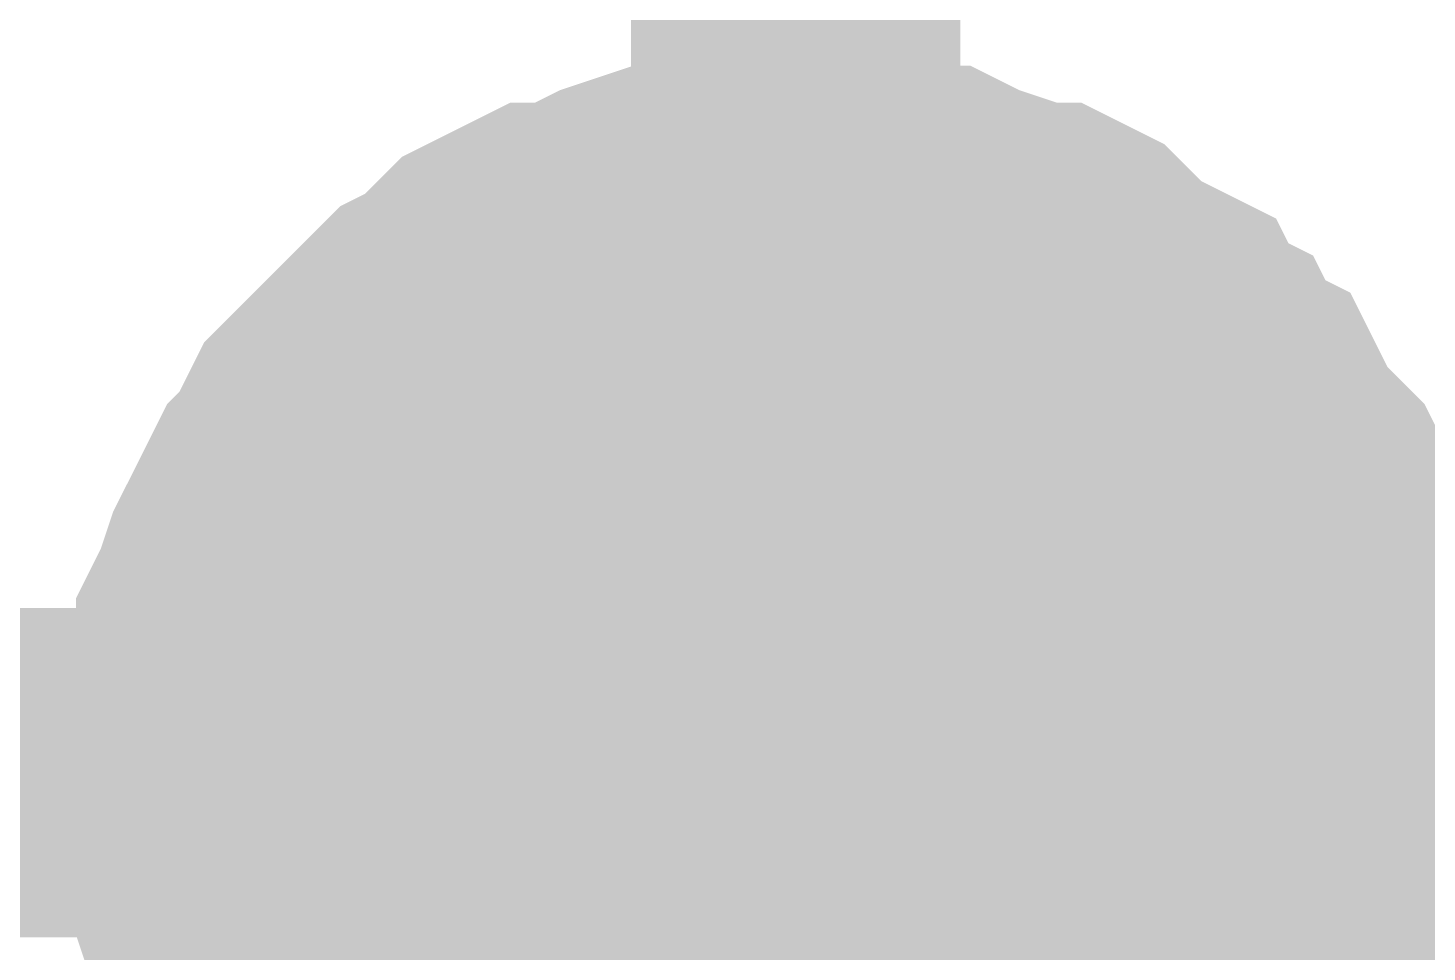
# Model space of a CAD drawing. Header units: inches. Extents: x 0 to 22.3, y 0 to 15.7.
# Drawn here: x 4.9728 to 5.023, y 10.9933 to 11.0264 of the extents above; entities that cross this region are included whole.
import ezdxf

# ---------------------------------------------------------------- set-up
doc = ezdxf.new("R2010")
doc.units = ezdxf.units.IN
doc.header["$MEASUREMENT"] = 0
doc.layers.add('Sheet', color=255, linetype='Continuous')

msp = doc.modelspace()

# ---------------------------------------------------------------- linework, layer by layer
at = {"layer": 'Sheet'}
for points in [[(4.230316, 10.999724, 0.0118, 0.0118, 0), (5.000349, 10.999724, 0.0118, 0.0118, 0), (5.000349, 11.099617, 0.0118, 0.0118, 0)], [(4.980015, 10.999724, 0.0118, 0.0118, 0), (4.980015, 11.000608, 0.0118, 0.0118, 0), (4.980015, 11.001934, 0.0118, 0.0118, 0), (4.980457, 11.002818, 0.0118, 0.0118, 0), (4.980457, 11.003702, 0.0118, 0.0118, 0), (4.980457, 11.004586, 0.0118, 0.0118, 0), (4.980899, 11.00547, 0.0118, 0.0118, 0), (4.981341, 11.006796, 0.0118, 0.0118, 0), (4.981783, 11.00768, 0.0118, 0.0118, 0), (4.982225, 11.008564, 0.0118, 0.0118, 0), (4.982667, 11.009448, 0.0118, 0.0118, 0), (4.983109, 11.00989, 0.0118, 0.0118, 0), (4.983551, 11.010774, 0.0118, 0.0118, 0), (4.983993, 11.011658, 0.0118, 0.0118, 0), (4.984877, 11.012542, 0.0118, 0.0118, 0), (4.98532, 11.012984, 0.0118, 0.0118, 0), (4.986204, 11.013868, 0.0118, 0.0118, 0), (4.986646, 11.01431, 0.0118, 0.0118, 0), (4.98753, 11.015194, 0.0118, 0.0118, 0), (4.988414, 11.015636, 0.0118, 0.0118, 0), (4.988856, 11.016078, 0.0118, 0.0118, 0), (4.98974, 11.016962, 0.0118, 0.0118, 0), (4.990624, 11.017404, 0.0118, 0.0118, 0), (4.991508, 11.017846, 0.0118, 0.0118, 0), (4.992392, 11.017846, 0.0118, 0.0118, 0), (4.993276, 11.018288, 0.0118, 0.0118, 0), (4.99416, 11.01873, 0.0118, 0.0118, 0), (4.995486, 11.019172, 0.0118, 0.0118, 0), (4.996371, 11.019172, 0.0118, 0.0118, 0), (4.997255, 11.019172, 0.0118, 0.0118, 0), (4.998139, 11.019614, 0.0118, 0.0118, 0), (4.999465, 11.019614, 0.0118, 0.0118, 0), (5.000349, 11.019614, 0.0118, 0.0118, 0)], [(4.980015, 10.999724, 0.0118, 0.0118, 0), (4.980015, 11.000608, 0.0118, 0.0118, 0), (4.980015, 11.001934, 0.0118, 0.0118, 0), (4.980457, 11.002818, 0.0118, 0.0118, 0), (4.980457, 11.003702, 0.0118, 0.0118, 0), (4.980457, 11.004586, 0.0118, 0.0118, 0), (4.980899, 11.00547, 0.0118, 0.0118, 0), (4.981341, 11.006796, 0.0118, 0.0118, 0), (4.981783, 11.00768, 0.0118, 0.0118, 0), (4.982225, 11.008564, 0.0118, 0.0118, 0), (4.982667, 11.009448, 0.0118, 0.0118, 0), (4.983109, 11.00989, 0.0118, 0.0118, 0), (4.983551, 11.010774, 0.0118, 0.0118, 0), (4.983993, 11.011658, 0.0118, 0.0118, 0), (4.984877, 11.012542, 0.0118, 0.0118, 0), (4.98532, 11.012984, 0.0118, 0.0118, 0), (4.986204, 11.013868, 0.0118, 0.0118, 0), (4.986646, 11.01431, 0.0118, 0.0118, 0), (4.98753, 11.015194, 0.0118, 0.0118, 0), (4.988414, 11.015636, 0.0118, 0.0118, 0), (4.988856, 11.016078, 0.0118, 0.0118, 0), (4.98974, 11.016962, 0.0118, 0.0118, 0), (4.990624, 11.017404, 0.0118, 0.0118, 0), (4.991508, 11.017846, 0.0118, 0.0118, 0), (4.992392, 11.017846, 0.0118, 0.0118, 0), (4.993276, 11.018288, 0.0118, 0.0118, 0), (4.99416, 11.01873, 0.0118, 0.0118, 0), (4.995486, 11.019172, 0.0118, 0.0118, 0), (4.996371, 11.019172, 0.0118, 0.0118, 0), (4.997255, 11.019172, 0.0118, 0.0118, 0), (4.998139, 11.019614, 0.0118, 0.0118, 0), (4.999465, 11.019614, 0.0118, 0.0118, 0), (5.000349, 11.019614, 0.0118, 0.0118, 0)], [(4.980015, 10.999724, 0.0118, 0.0118, 0), (4.980015, 11.000608, 0.0118, 0.0118, 0), (4.980015, 11.001934, 0.0118, 0.0118, 0), (4.980457, 11.002818, 0.0118, 0.0118, 0), (4.980457, 11.003702, 0.0118, 0.0118, 0), (4.980457, 11.004586, 0.0118, 0.0118, 0), (4.980899, 11.00547, 0.0118, 0.0118, 0), (4.981341, 11.006796, 0.0118, 0.0118, 0), (4.981783, 11.00768, 0.0118, 0.0118, 0), (4.982225, 11.008564, 0.0118, 0.0118, 0), (4.982667, 11.009448, 0.0118, 0.0118, 0), (4.983109, 11.00989, 0.0118, 0.0118, 0), (4.983551, 11.010774, 0.0118, 0.0118, 0), (4.983993, 11.011658, 0.0118, 0.0118, 0), (4.984877, 11.012542, 0.0118, 0.0118, 0), (4.98532, 11.012984, 0.0118, 0.0118, 0), (4.986204, 11.013868, 0.0118, 0.0118, 0), (4.986646, 11.01431, 0.0118, 0.0118, 0), (4.98753, 11.015194, 0.0118, 0.0118, 0), (4.988414, 11.015636, 0.0118, 0.0118, 0), (4.988856, 11.016078, 0.0118, 0.0118, 0), (4.98974, 11.016962, 0.0118, 0.0118, 0), (4.990624, 11.017404, 0.0118, 0.0118, 0), (4.991508, 11.017846, 0.0118, 0.0118, 0), (4.992392, 11.017846, 0.0118, 0.0118, 0), (4.993276, 11.018288, 0.0118, 0.0118, 0), (4.99416, 11.01873, 0.0118, 0.0118, 0), (4.995486, 11.019172, 0.0118, 0.0118, 0), (4.996371, 11.019172, 0.0118, 0.0118, 0), (4.997255, 11.019172, 0.0118, 0.0118, 0), (4.998139, 11.019614, 0.0118, 0.0118, 0), (4.999465, 11.019614, 0.0118, 0.0118, 0), (5.000349, 11.019614, 0.0118, 0.0118, 0)], [(4.980015, 10.999724, 0.0118, 0.0118, 0), (4.980015, 11.000608, 0.0118, 0.0118, 0), (4.980015, 11.001934, 0.0118, 0.0118, 0), (4.980457, 11.002818, 0.0118, 0.0118, 0), (4.980457, 11.003702, 0.0118, 0.0118, 0), (4.980457, 11.004586, 0.0118, 0.0118, 0), (4.980899, 11.00547, 0.0118, 0.0118, 0), (4.981341, 11.006796, 0.0118, 0.0118, 0), (4.981783, 11.00768, 0.0118, 0.0118, 0), (4.982225, 11.008564, 0.0118, 0.0118, 0), (4.982667, 11.009448, 0.0118, 0.0118, 0), (4.983109, 11.00989, 0.0118, 0.0118, 0), (4.983551, 11.010774, 0.0118, 0.0118, 0), (4.983993, 11.011658, 0.0118, 0.0118, 0), (4.984877, 11.012542, 0.0118, 0.0118, 0), (4.98532, 11.012984, 0.0118, 0.0118, 0), (4.986204, 11.013868, 0.0118, 0.0118, 0), (4.986646, 11.01431, 0.0118, 0.0118, 0), (4.98753, 11.015194, 0.0118, 0.0118, 0), (4.988414, 11.015636, 0.0118, 0.0118, 0), (4.988856, 11.016078, 0.0118, 0.0118, 0), (4.98974, 11.016962, 0.0118, 0.0118, 0), (4.990624, 11.017404, 0.0118, 0.0118, 0), (4.991508, 11.017846, 0.0118, 0.0118, 0), (4.992392, 11.017846, 0.0118, 0.0118, 0), (4.993276, 11.018288, 0.0118, 0.0118, 0), (4.99416, 11.01873, 0.0118, 0.0118, 0), (4.995486, 11.019172, 0.0118, 0.0118, 0), (4.996371, 11.019172, 0.0118, 0.0118, 0), (4.997255, 11.019172, 0.0118, 0.0118, 0), (4.998139, 11.019614, 0.0118, 0.0118, 0), (4.999465, 11.019614, 0.0118, 0.0118, 0), (5.000349, 11.019614, 0.0118, 0.0118, 0)], [(5.000349, 11.019614, 0.0118, 0.0118, 0), (5.000349, 11.019614, 0.0118, 0.0118, 0)], [(5.000349, 11.019614, 0.0118, 0.0118, 0), (5.001233, 11.019614, 0.0118, 0.0118, 0), (5.002559, 11.019614, 0.0118, 0.0118, 0), (5.003443, 11.019172, 0.0118, 0.0118, 0), (5.004327, 11.019172, 0.0118, 0.0118, 0), (5.005211, 11.019172, 0.0118, 0.0118, 0), (5.006095, 11.01873, 0.0118, 0.0118, 0), (5.007422, 11.018288, 0.0118, 0.0118, 0), (5.008306, 11.017846, 0.0118, 0.0118, 0), (5.00919, 11.017846, 0.0118, 0.0118, 0), (5.010074, 11.017404, 0.0118, 0.0118, 0), (5.010516, 11.016962, 0.0118, 0.0118, 0), (5.0114, 11.016078, 0.0118, 0.0118, 0), (5.012284, 11.015636, 0.0118, 0.0118, 0), (5.013168, 11.015194, 0.0118, 0.0118, 0), (5.01361, 11.01431, 0.0118, 0.0118, 0), (5.014494, 11.013868, 0.0118, 0.0118, 0), (5.014936, 11.012984, 0.0118, 0.0118, 0), (5.01582, 11.012542, 0.0118, 0.0118, 0), (5.016262, 11.011658, 0.0118, 0.0118, 0), (5.016704, 11.010774, 0.0118, 0.0118, 0), (5.017588, 11.00989, 0.0118, 0.0118, 0), (5.01803, 11.009448, 0.0118, 0.0118, 0), (5.018472, 11.008564, 0.0118, 0.0118, 0), (5.018472, 11.00768, 0.0118, 0.0118, 0), (5.018915, 11.006796, 0.0118, 0.0118, 0), (5.019357, 11.00547, 0.0118, 0.0118, 0), (5.019799, 11.004586, 0.0118, 0.0118, 0), (5.019799, 11.003702, 0.0118, 0.0118, 0), (5.019799, 11.002818, 0.0118, 0.0118, 0), (5.020241, 11.001934, 0.0118, 0.0118, 0), (5.020241, 11.000608, 0.0118, 0.0118, 0), (5.020241, 10.999724, 0.0118, 0.0118, 0)], [(5.000349, 11.019614, 0.0118, 0.0118, 0), (5.000349, 11.019614, 0.0118, 0.0118, 0)], [(5.000349, 11.019614, 0.0118, 0.0118, 0), (5.001233, 11.019614, 0.0118, 0.0118, 0), (5.002559, 11.019614, 0.0118, 0.0118, 0), (5.003443, 11.019172, 0.0118, 0.0118, 0), (5.004327, 11.019172, 0.0118, 0.0118, 0), (5.005211, 11.019172, 0.0118, 0.0118, 0), (5.006095, 11.01873, 0.0118, 0.0118, 0), (5.007422, 11.018288, 0.0118, 0.0118, 0), (5.008306, 11.017846, 0.0118, 0.0118, 0), (5.00919, 11.017846, 0.0118, 0.0118, 0), (5.010074, 11.017404, 0.0118, 0.0118, 0), (5.010516, 11.016962, 0.0118, 0.0118, 0), (5.0114, 11.016078, 0.0118, 0.0118, 0), (5.012284, 11.015636, 0.0118, 0.0118, 0), (5.013168, 11.015194, 0.0118, 0.0118, 0), (5.01361, 11.01431, 0.0118, 0.0118, 0), (5.014494, 11.013868, 0.0118, 0.0118, 0), (5.014936, 11.012984, 0.0118, 0.0118, 0), (5.01582, 11.012542, 0.0118, 0.0118, 0), (5.016262, 11.011658, 0.0118, 0.0118, 0), (5.016704, 11.010774, 0.0118, 0.0118, 0), (5.017588, 11.00989, 0.0118, 0.0118, 0), (5.01803, 11.009448, 0.0118, 0.0118, 0), (5.018472, 11.008564, 0.0118, 0.0118, 0), (5.018472, 11.00768, 0.0118, 0.0118, 0), (5.018915, 11.006796, 0.0118, 0.0118, 0), (5.019357, 11.00547, 0.0118, 0.0118, 0), (5.019799, 11.004586, 0.0118, 0.0118, 0), (5.019799, 11.003702, 0.0118, 0.0118, 0), (5.019799, 11.002818, 0.0118, 0.0118, 0), (5.020241, 11.001934, 0.0118, 0.0118, 0), (5.020241, 11.000608, 0.0118, 0.0118, 0), (5.020241, 10.999724, 0.0118, 0.0118, 0)], [(5.000349, 11.019614, 0.0118, 0.0118, 0), (5.000349, 11.019614, 0.0118, 0.0118, 0)], [(5.000349, 11.019614, 0.0118, 0.0118, 0), (5.001233, 11.019614, 0.0118, 0.0118, 0), (5.002559, 11.019614, 0.0118, 0.0118, 0), (5.003443, 11.019172, 0.0118, 0.0118, 0), (5.004327, 11.019172, 0.0118, 0.0118, 0), (5.005211, 11.019172, 0.0118, 0.0118, 0), (5.006095, 11.01873, 0.0118, 0.0118, 0), (5.007422, 11.018288, 0.0118, 0.0118, 0), (5.008306, 11.017846, 0.0118, 0.0118, 0), (5.00919, 11.017846, 0.0118, 0.0118, 0), (5.010074, 11.017404, 0.0118, 0.0118, 0), (5.010516, 11.016962, 0.0118, 0.0118, 0), (5.0114, 11.016078, 0.0118, 0.0118, 0), (5.012284, 11.015636, 0.0118, 0.0118, 0), (5.013168, 11.015194, 0.0118, 0.0118, 0), (5.01361, 11.01431, 0.0118, 0.0118, 0), (5.014494, 11.013868, 0.0118, 0.0118, 0), (5.014936, 11.012984, 0.0118, 0.0118, 0), (5.01582, 11.012542, 0.0118, 0.0118, 0), (5.016262, 11.011658, 0.0118, 0.0118, 0), (5.016704, 11.010774, 0.0118, 0.0118, 0), (5.017588, 11.00989, 0.0118, 0.0118, 0), (5.01803, 11.009448, 0.0118, 0.0118, 0), (5.018472, 11.008564, 0.0118, 0.0118, 0), (5.018472, 11.00768, 0.0118, 0.0118, 0), (5.018915, 11.006796, 0.0118, 0.0118, 0), (5.019357, 11.00547, 0.0118, 0.0118, 0), (5.019799, 11.004586, 0.0118, 0.0118, 0), (5.019799, 11.003702, 0.0118, 0.0118, 0), (5.019799, 11.002818, 0.0118, 0.0118, 0), (5.020241, 11.001934, 0.0118, 0.0118, 0), (5.020241, 11.000608, 0.0118, 0.0118, 0), (5.020241, 10.999724, 0.0118, 0.0118, 0)], [(5.000349, 11.019614, 0.0118, 0.0118, 0), (5.000349, 11.019614, 0.0118, 0.0118, 0)], [(5.000349, 11.019614, 0.0118, 0.0118, 0), (5.001233, 11.019614, 0.0118, 0.0118, 0), (5.002559, 11.019614, 0.0118, 0.0118, 0), (5.003443, 11.019172, 0.0118, 0.0118, 0), (5.004327, 11.019172, 0.0118, 0.0118, 0), (5.005211, 11.019172, 0.0118, 0.0118, 0), (5.006095, 11.01873, 0.0118, 0.0118, 0), (5.007422, 11.018288, 0.0118, 0.0118, 0), (5.008306, 11.017846, 0.0118, 0.0118, 0), (5.00919, 11.017846, 0.0118, 0.0118, 0), (5.010074, 11.017404, 0.0118, 0.0118, 0), (5.010516, 11.016962, 0.0118, 0.0118, 0), (5.0114, 11.016078, 0.0118, 0.0118, 0), (5.012284, 11.015636, 0.0118, 0.0118, 0), (5.013168, 11.015194, 0.0118, 0.0118, 0), (5.01361, 11.01431, 0.0118, 0.0118, 0), (5.014494, 11.013868, 0.0118, 0.0118, 0), (5.014936, 11.012984, 0.0118, 0.0118, 0), (5.01582, 11.012542, 0.0118, 0.0118, 0), (5.016262, 11.011658, 0.0118, 0.0118, 0), (5.016704, 11.010774, 0.0118, 0.0118, 0), (5.017588, 11.00989, 0.0118, 0.0118, 0), (5.01803, 11.009448, 0.0118, 0.0118, 0), (5.018472, 11.008564, 0.0118, 0.0118, 0), (5.018472, 11.00768, 0.0118, 0.0118, 0), (5.018915, 11.006796, 0.0118, 0.0118, 0), (5.019357, 11.00547, 0.0118, 0.0118, 0), (5.019799, 11.004586, 0.0118, 0.0118, 0), (5.019799, 11.003702, 0.0118, 0.0118, 0), (5.019799, 11.002818, 0.0118, 0.0118, 0), (5.020241, 11.001934, 0.0118, 0.0118, 0), (5.020241, 11.000608, 0.0118, 0.0118, 0), (5.020241, 10.999724, 0.0118, 0.0118, 0)], [(4.980015, 10.999724, 0.0039, 0.0039, 0), (4.980015, 11.000608, 0.0039, 0.0039, 0), (4.980015, 11.001934, 0.0039, 0.0039, 0), (4.980457, 11.002818, 0.0039, 0.0039, 0), (4.980457, 11.003702, 0.0039, 0.0039, 0), (4.980457, 11.004586, 0.0039, 0.0039, 0), (4.980899, 11.00547, 0.0039, 0.0039, 0), (4.981341, 11.006796, 0.0039, 0.0039, 0), (4.981783, 11.00768, 0.0039, 0.0039, 0), (4.982225, 11.008564, 0.0039, 0.0039, 0), (4.982667, 11.009448, 0.0039, 0.0039, 0), (4.983109, 11.00989, 0.0039, 0.0039, 0), (4.983551, 11.010774, 0.0039, 0.0039, 0), (4.983993, 11.011658, 0.0039, 0.0039, 0), (4.984877, 11.012542, 0.0039, 0.0039, 0), (4.98532, 11.012984, 0.0039, 0.0039, 0), (4.986204, 11.013868, 0.0039, 0.0039, 0), (4.986646, 11.01431, 0.0039, 0.0039, 0), (4.98753, 11.015194, 0.0039, 0.0039, 0), (4.988414, 11.015636, 0.0039, 0.0039, 0), (4.988856, 11.016078, 0.0039, 0.0039, 0), (4.98974, 11.016962, 0.0039, 0.0039, 0), (4.990624, 11.017404, 0.0039, 0.0039, 0), (4.991508, 11.017846, 0.0039, 0.0039, 0), (4.992392, 11.017846, 0.0039, 0.0039, 0), (4.993276, 11.018288, 0.0039, 0.0039, 0), (4.99416, 11.01873, 0.0039, 0.0039, 0), (4.995486, 11.019172, 0.0039, 0.0039, 0), (4.996371, 11.019172, 0.0039, 0.0039, 0), (4.997255, 11.019172, 0.0039, 0.0039, 0), (4.998139, 11.019614, 0.0039, 0.0039, 0), (4.999465, 11.019614, 0.0039, 0.0039, 0), (5.000349, 11.019614, 0.0039, 0.0039, 0)], [(4.980015, 10.999724, 0.0039, 0.0039, 0), (4.980015, 11.000608, 0.0039, 0.0039, 0), (4.980015, 11.001934, 0.0039, 0.0039, 0), (4.980457, 11.002818, 0.0039, 0.0039, 0), (4.980457, 11.003702, 0.0039, 0.0039, 0), (4.980457, 11.004586, 0.0039, 0.0039, 0), (4.980899, 11.00547, 0.0039, 0.0039, 0), (4.981341, 11.006796, 0.0039, 0.0039, 0), (4.981783, 11.00768, 0.0039, 0.0039, 0), (4.982225, 11.008564, 0.0039, 0.0039, 0), (4.982667, 11.009448, 0.0039, 0.0039, 0), (4.983109, 11.00989, 0.0039, 0.0039, 0), (4.983551, 11.010774, 0.0039, 0.0039, 0), (4.983993, 11.011658, 0.0039, 0.0039, 0), (4.984877, 11.012542, 0.0039, 0.0039, 0), (4.98532, 11.012984, 0.0039, 0.0039, 0), (4.986204, 11.013868, 0.0039, 0.0039, 0), (4.986646, 11.01431, 0.0039, 0.0039, 0), (4.98753, 11.015194, 0.0039, 0.0039, 0), (4.988414, 11.015636, 0.0039, 0.0039, 0), (4.988856, 11.016078, 0.0039, 0.0039, 0), (4.98974, 11.016962, 0.0039, 0.0039, 0), (4.990624, 11.017404, 0.0039, 0.0039, 0), (4.991508, 11.017846, 0.0039, 0.0039, 0), (4.992392, 11.017846, 0.0039, 0.0039, 0), (4.993276, 11.018288, 0.0039, 0.0039, 0), (4.99416, 11.01873, 0.0039, 0.0039, 0), (4.995486, 11.019172, 0.0039, 0.0039, 0), (4.996371, 11.019172, 0.0039, 0.0039, 0), (4.997255, 11.019172, 0.0039, 0.0039, 0), (4.998139, 11.019614, 0.0039, 0.0039, 0), (4.999465, 11.019614, 0.0039, 0.0039, 0), (5.000349, 11.019614, 0.0039, 0.0039, 0)], [(4.980015, 10.999724, 0.0039, 0.0039, 0), (4.980015, 11.000608, 0.0039, 0.0039, 0), (4.980015, 11.001934, 0.0039, 0.0039, 0), (4.980457, 11.002818, 0.0039, 0.0039, 0), (4.980457, 11.003702, 0.0039, 0.0039, 0), (4.980457, 11.004586, 0.0039, 0.0039, 0), (4.980899, 11.00547, 0.0039, 0.0039, 0), (4.981341, 11.006796, 0.0039, 0.0039, 0), (4.981783, 11.00768, 0.0039, 0.0039, 0), (4.982225, 11.008564, 0.0039, 0.0039, 0), (4.982667, 11.009448, 0.0039, 0.0039, 0), (4.983109, 11.00989, 0.0039, 0.0039, 0), (4.983551, 11.010774, 0.0039, 0.0039, 0), (4.983993, 11.011658, 0.0039, 0.0039, 0), (4.984877, 11.012542, 0.0039, 0.0039, 0), (4.98532, 11.012984, 0.0039, 0.0039, 0), (4.986204, 11.013868, 0.0039, 0.0039, 0), (4.986646, 11.01431, 0.0039, 0.0039, 0), (4.98753, 11.015194, 0.0039, 0.0039, 0), (4.988414, 11.015636, 0.0039, 0.0039, 0), (4.988856, 11.016078, 0.0039, 0.0039, 0), (4.98974, 11.016962, 0.0039, 0.0039, 0), (4.990624, 11.017404, 0.0039, 0.0039, 0), (4.991508, 11.017846, 0.0039, 0.0039, 0), (4.992392, 11.017846, 0.0039, 0.0039, 0), (4.993276, 11.018288, 0.0039, 0.0039, 0), (4.99416, 11.01873, 0.0039, 0.0039, 0), (4.995486, 11.019172, 0.0039, 0.0039, 0), (4.996371, 11.019172, 0.0039, 0.0039, 0), (4.997255, 11.019172, 0.0039, 0.0039, 0), (4.998139, 11.019614, 0.0039, 0.0039, 0), (4.999465, 11.019614, 0.0039, 0.0039, 0), (5.000349, 11.019614, 0.0039, 0.0039, 0)], [(4.980015, 10.999724, 0.0039, 0.0039, 0), (4.980015, 11.000608, 0.0039, 0.0039, 0), (4.980015, 11.001934, 0.0039, 0.0039, 0), (4.980457, 11.002818, 0.0039, 0.0039, 0), (4.980457, 11.003702, 0.0039, 0.0039, 0), (4.980457, 11.004586, 0.0039, 0.0039, 0), (4.980899, 11.00547, 0.0039, 0.0039, 0), (4.981341, 11.006796, 0.0039, 0.0039, 0), (4.981783, 11.00768, 0.0039, 0.0039, 0), (4.982225, 11.008564, 0.0039, 0.0039, 0), (4.982667, 11.009448, 0.0039, 0.0039, 0), (4.983109, 11.00989, 0.0039, 0.0039, 0), (4.983551, 11.010774, 0.0039, 0.0039, 0), (4.983993, 11.011658, 0.0039, 0.0039, 0), (4.984877, 11.012542, 0.0039, 0.0039, 0), (4.98532, 11.012984, 0.0039, 0.0039, 0), (4.986204, 11.013868, 0.0039, 0.0039, 0), (4.986646, 11.01431, 0.0039, 0.0039, 0), (4.98753, 11.015194, 0.0039, 0.0039, 0), (4.988414, 11.015636, 0.0039, 0.0039, 0), (4.988856, 11.016078, 0.0039, 0.0039, 0), (4.98974, 11.016962, 0.0039, 0.0039, 0), (4.990624, 11.017404, 0.0039, 0.0039, 0), (4.991508, 11.017846, 0.0039, 0.0039, 0), (4.992392, 11.017846, 0.0039, 0.0039, 0), (4.993276, 11.018288, 0.0039, 0.0039, 0), (4.99416, 11.01873, 0.0039, 0.0039, 0), (4.995486, 11.019172, 0.0039, 0.0039, 0), (4.996371, 11.019172, 0.0039, 0.0039, 0), (4.997255, 11.019172, 0.0039, 0.0039, 0), (4.998139, 11.019614, 0.0039, 0.0039, 0), (4.999465, 11.019614, 0.0039, 0.0039, 0), (5.000349, 11.019614, 0.0039, 0.0039, 0)], [(5.000349, 11.019614, 0.0039, 0.0039, 0), (5.000349, 11.019614, 0.0039, 0.0039, 0)], [(5.000349, 11.019614, 0.0039, 0.0039, 0), (5.001233, 11.019614, 0.0039, 0.0039, 0), (5.002559, 11.019614, 0.0039, 0.0039, 0), (5.003443, 11.019172, 0.0039, 0.0039, 0), (5.004327, 11.019172, 0.0039, 0.0039, 0), (5.005211, 11.019172, 0.0039, 0.0039, 0), (5.006095, 11.01873, 0.0039, 0.0039, 0), (5.007422, 11.018288, 0.0039, 0.0039, 0), (5.008306, 11.017846, 0.0039, 0.0039, 0), (5.00919, 11.017846, 0.0039, 0.0039, 0), (5.010074, 11.017404, 0.0039, 0.0039, 0), (5.010516, 11.016962, 0.0039, 0.0039, 0), (5.0114, 11.016078, 0.0039, 0.0039, 0), (5.012284, 11.015636, 0.0039, 0.0039, 0), (5.013168, 11.015194, 0.0039, 0.0039, 0), (5.01361, 11.01431, 0.0039, 0.0039, 0), (5.014494, 11.013868, 0.0039, 0.0039, 0), (5.014936, 11.012984, 0.0039, 0.0039, 0), (5.01582, 11.012542, 0.0039, 0.0039, 0), (5.016262, 11.011658, 0.0039, 0.0039, 0), (5.016704, 11.010774, 0.0039, 0.0039, 0), (5.017588, 11.00989, 0.0039, 0.0039, 0), (5.01803, 11.009448, 0.0039, 0.0039, 0), (5.018472, 11.008564, 0.0039, 0.0039, 0), (5.018472, 11.00768, 0.0039, 0.0039, 0), (5.018915, 11.006796, 0.0039, 0.0039, 0), (5.019357, 11.00547, 0.0039, 0.0039, 0), (5.019799, 11.004586, 0.0039, 0.0039, 0), (5.019799, 11.003702, 0.0039, 0.0039, 0), (5.019799, 11.002818, 0.0039, 0.0039, 0), (5.020241, 11.001934, 0.0039, 0.0039, 0), (5.020241, 11.000608, 0.0039, 0.0039, 0), (5.020241, 10.999724, 0.0039, 0.0039, 0)], [(5.000349, 11.019614, 0.0039, 0.0039, 0), (5.000349, 11.019614, 0.0039, 0.0039, 0)], [(5.000349, 11.019614, 0.0039, 0.0039, 0), (5.001233, 11.019614, 0.0039, 0.0039, 0), (5.002559, 11.019614, 0.0039, 0.0039, 0), (5.003443, 11.019172, 0.0039, 0.0039, 0), (5.004327, 11.019172, 0.0039, 0.0039, 0), (5.005211, 11.019172, 0.0039, 0.0039, 0), (5.006095, 11.01873, 0.0039, 0.0039, 0), (5.007422, 11.018288, 0.0039, 0.0039, 0), (5.008306, 11.017846, 0.0039, 0.0039, 0), (5.00919, 11.017846, 0.0039, 0.0039, 0), (5.010074, 11.017404, 0.0039, 0.0039, 0), (5.010516, 11.016962, 0.0039, 0.0039, 0), (5.0114, 11.016078, 0.0039, 0.0039, 0), (5.012284, 11.015636, 0.0039, 0.0039, 0), (5.013168, 11.015194, 0.0039, 0.0039, 0), (5.01361, 11.01431, 0.0039, 0.0039, 0), (5.014494, 11.013868, 0.0039, 0.0039, 0), (5.014936, 11.012984, 0.0039, 0.0039, 0), (5.01582, 11.012542, 0.0039, 0.0039, 0), (5.016262, 11.011658, 0.0039, 0.0039, 0), (5.016704, 11.010774, 0.0039, 0.0039, 0), (5.017588, 11.00989, 0.0039, 0.0039, 0), (5.01803, 11.009448, 0.0039, 0.0039, 0), (5.018472, 11.008564, 0.0039, 0.0039, 0), (5.018472, 11.00768, 0.0039, 0.0039, 0), (5.018915, 11.006796, 0.0039, 0.0039, 0), (5.019357, 11.00547, 0.0039, 0.0039, 0), (5.019799, 11.004586, 0.0039, 0.0039, 0), (5.019799, 11.003702, 0.0039, 0.0039, 0), (5.019799, 11.002818, 0.0039, 0.0039, 0), (5.020241, 11.001934, 0.0039, 0.0039, 0), (5.020241, 11.000608, 0.0039, 0.0039, 0), (5.020241, 10.999724, 0.0039, 0.0039, 0)], [(5.000349, 11.019614, 0.0039, 0.0039, 0), (5.000349, 11.019614, 0.0039, 0.0039, 0)], [(5.000349, 11.019614, 0.0039, 0.0039, 0), (5.001233, 11.019614, 0.0039, 0.0039, 0), (5.002559, 11.019614, 0.0039, 0.0039, 0), (5.003443, 11.019172, 0.0039, 0.0039, 0), (5.004327, 11.019172, 0.0039, 0.0039, 0), (5.005211, 11.019172, 0.0039, 0.0039, 0), (5.006095, 11.01873, 0.0039, 0.0039, 0), (5.007422, 11.018288, 0.0039, 0.0039, 0), (5.008306, 11.017846, 0.0039, 0.0039, 0), (5.00919, 11.017846, 0.0039, 0.0039, 0), (5.010074, 11.017404, 0.0039, 0.0039, 0), (5.010516, 11.016962, 0.0039, 0.0039, 0), (5.0114, 11.016078, 0.0039, 0.0039, 0), (5.012284, 11.015636, 0.0039, 0.0039, 0), (5.013168, 11.015194, 0.0039, 0.0039, 0), (5.01361, 11.01431, 0.0039, 0.0039, 0), (5.014494, 11.013868, 0.0039, 0.0039, 0), (5.014936, 11.012984, 0.0039, 0.0039, 0), (5.01582, 11.012542, 0.0039, 0.0039, 0), (5.016262, 11.011658, 0.0039, 0.0039, 0), (5.016704, 11.010774, 0.0039, 0.0039, 0), (5.017588, 11.00989, 0.0039, 0.0039, 0), (5.01803, 11.009448, 0.0039, 0.0039, 0), (5.018472, 11.008564, 0.0039, 0.0039, 0), (5.018472, 11.00768, 0.0039, 0.0039, 0), (5.018915, 11.006796, 0.0039, 0.0039, 0), (5.019357, 11.00547, 0.0039, 0.0039, 0), (5.019799, 11.004586, 0.0039, 0.0039, 0), (5.019799, 11.003702, 0.0039, 0.0039, 0), (5.019799, 11.002818, 0.0039, 0.0039, 0), (5.020241, 11.001934, 0.0039, 0.0039, 0), (5.020241, 11.000608, 0.0039, 0.0039, 0), (5.020241, 10.999724, 0.0039, 0.0039, 0)], [(5.000349, 11.019614, 0.0039, 0.0039, 0), (5.000349, 11.019614, 0.0039, 0.0039, 0)], [(5.000349, 11.019614, 0.0039, 0.0039, 0), (5.001233, 11.019614, 0.0039, 0.0039, 0), (5.002559, 11.019614, 0.0039, 0.0039, 0), (5.003443, 11.019172, 0.0039, 0.0039, 0), (5.004327, 11.019172, 0.0039, 0.0039, 0), (5.005211, 11.019172, 0.0039, 0.0039, 0), (5.006095, 11.01873, 0.0039, 0.0039, 0), (5.007422, 11.018288, 0.0039, 0.0039, 0), (5.008306, 11.017846, 0.0039, 0.0039, 0), (5.00919, 11.017846, 0.0039, 0.0039, 0), (5.010074, 11.017404, 0.0039, 0.0039, 0), (5.010516, 11.016962, 0.0039, 0.0039, 0), (5.0114, 11.016078, 0.0039, 0.0039, 0), (5.012284, 11.015636, 0.0039, 0.0039, 0), (5.013168, 11.015194, 0.0039, 0.0039, 0), (5.01361, 11.01431, 0.0039, 0.0039, 0), (5.014494, 11.013868, 0.0039, 0.0039, 0), (5.014936, 11.012984, 0.0039, 0.0039, 0), (5.01582, 11.012542, 0.0039, 0.0039, 0), (5.016262, 11.011658, 0.0039, 0.0039, 0), (5.016704, 11.010774, 0.0039, 0.0039, 0), (5.017588, 11.00989, 0.0039, 0.0039, 0), (5.01803, 11.009448, 0.0039, 0.0039, 0), (5.018472, 11.008564, 0.0039, 0.0039, 0), (5.018472, 11.00768, 0.0039, 0.0039, 0), (5.018915, 11.006796, 0.0039, 0.0039, 0), (5.019357, 11.00547, 0.0039, 0.0039, 0), (5.019799, 11.004586, 0.0039, 0.0039, 0), (5.019799, 11.003702, 0.0039, 0.0039, 0), (5.019799, 11.002818, 0.0039, 0.0039, 0), (5.020241, 11.001934, 0.0039, 0.0039, 0), (5.020241, 11.000608, 0.0039, 0.0039, 0), (5.020241, 10.999724, 0.0039, 0.0039, 0)], [(4.984877, 10.986906, 0.0118, 0.0118, 0), (4.983993, 10.98779, 0.0118, 0.0118, 0), (4.983551, 10.988232, 0.0118, 0.0118, 0), (4.983109, 10.989116, 0.0118, 0.0118, 0), (4.982667, 10.99, 0.0118, 0.0118, 0), (4.982225, 10.990884, 0.0118, 0.0118, 0), (4.981783, 10.991768, 0.0118, 0.0118, 0), (4.981341, 10.992652, 0.0118, 0.0118, 0), (4.980899, 10.993536, 0.0118, 0.0118, 0), (4.980457, 10.994862, 0.0118, 0.0118, 0), (4.980457, 10.995746, 0.0118, 0.0118, 0), (4.980457, 10.99663, 0.0118, 0.0118, 0), (4.980015, 10.997514, 0.0118, 0.0118, 0), (4.980015, 10.99884, 0.0118, 0.0118, 0), (4.980015, 10.999724, 0.0118, 0.0118, 0)], [(4.980015, 10.999724, 0.0118, 0.0118, 0), (4.980015, 10.999724, 0.0118, 0.0118, 0)], [(4.984877, 10.986906, 0.0118, 0.0118, 0), (4.983993, 10.98779, 0.0118, 0.0118, 0), (4.983551, 10.988232, 0.0118, 0.0118, 0), (4.983109, 10.989116, 0.0118, 0.0118, 0), (4.982667, 10.99, 0.0118, 0.0118, 0), (4.982225, 10.990884, 0.0118, 0.0118, 0), (4.981783, 10.991768, 0.0118, 0.0118, 0), (4.981341, 10.992652, 0.0118, 0.0118, 0), (4.980899, 10.993536, 0.0118, 0.0118, 0), (4.980457, 10.994862, 0.0118, 0.0118, 0), (4.980457, 10.995746, 0.0118, 0.0118, 0), (4.980457, 10.99663, 0.0118, 0.0118, 0), (4.980015, 10.997514, 0.0118, 0.0118, 0), (4.980015, 10.99884, 0.0118, 0.0118, 0), (4.980015, 10.999724, 0.0118, 0.0118, 0)], [(4.980015, 10.999724, 0.0118, 0.0118, 0), (4.980015, 10.999724, 0.0118, 0.0118, 0)], [(4.984877, 10.986906, 0.0118, 0.0118, 0), (4.983993, 10.98779, 0.0118, 0.0118, 0), (4.983551, 10.988232, 0.0118, 0.0118, 0), (4.983109, 10.989116, 0.0118, 0.0118, 0), (4.982667, 10.99, 0.0118, 0.0118, 0), (4.982225, 10.990884, 0.0118, 0.0118, 0), (4.981783, 10.991768, 0.0118, 0.0118, 0), (4.981341, 10.992652, 0.0118, 0.0118, 0), (4.980899, 10.993536, 0.0118, 0.0118, 0), (4.980457, 10.994862, 0.0118, 0.0118, 0), (4.980457, 10.995746, 0.0118, 0.0118, 0), (4.980457, 10.99663, 0.0118, 0.0118, 0), (4.980015, 10.997514, 0.0118, 0.0118, 0), (4.980015, 10.99884, 0.0118, 0.0118, 0), (4.980015, 10.999724, 0.0118, 0.0118, 0)], [(4.980015, 10.999724, 0.0118, 0.0118, 0), (4.980015, 10.999724, 0.0118, 0.0118, 0)], [(4.984877, 10.986906, 0.0118, 0.0118, 0), (4.983993, 10.98779, 0.0118, 0.0118, 0), (4.983551, 10.988232, 0.0118, 0.0118, 0), (4.983109, 10.989116, 0.0118, 0.0118, 0), (4.982667, 10.99, 0.0118, 0.0118, 0), (4.982225, 10.990884, 0.0118, 0.0118, 0), (4.981783, 10.991768, 0.0118, 0.0118, 0), (4.981341, 10.992652, 0.0118, 0.0118, 0), (4.980899, 10.993536, 0.0118, 0.0118, 0), (4.980457, 10.994862, 0.0118, 0.0118, 0), (4.980457, 10.995746, 0.0118, 0.0118, 0), (4.980457, 10.99663, 0.0118, 0.0118, 0), (4.980015, 10.997514, 0.0118, 0.0118, 0), (4.980015, 10.99884, 0.0118, 0.0118, 0), (4.980015, 10.999724, 0.0118, 0.0118, 0)], [(4.980015, 10.999724, 0.0118, 0.0118, 0), (4.980015, 10.999724, 0.0118, 0.0118, 0)], [(5.000349, 10.999724, 0.0118, 0.0118, 0), (5.170092, 10.999724, 0.0118, 0.0118, 0)], [(5.020241, 10.999724, 0.0118, 0.0118, 0), (5.020241, 10.99884, 0.0118, 0.0118, 0), (5.020241, 10.997514, 0.0118, 0.0118, 0), (5.019799, 10.99663, 0.0118, 0.0118, 0), (5.019799, 10.995746, 0.0118, 0.0118, 0), (5.019799, 10.994862, 0.0118, 0.0118, 0), (5.019357, 10.993536, 0.0118, 0.0118, 0), (5.018915, 10.992652, 0.0118, 0.0118, 0), (5.018472, 10.991768, 0.0118, 0.0118, 0), (5.018472, 10.990884, 0.0118, 0.0118, 0), (5.01803, 10.99, 0.0118, 0.0118, 0), (5.017588, 10.989116, 0.0118, 0.0118, 0), (5.016704, 10.988232, 0.0118, 0.0118, 0), (5.016262, 10.98779, 0.0118, 0.0118, 0), (5.01582, 10.986906, 0.0118, 0.0118, 0)], [(5.020241, 10.999724, 0.0118, 0.0118, 0), (5.020241, 10.99884, 0.0118, 0.0118, 0), (5.020241, 10.997514, 0.0118, 0.0118, 0), (5.019799, 10.99663, 0.0118, 0.0118, 0), (5.019799, 10.995746, 0.0118, 0.0118, 0), (5.019799, 10.994862, 0.0118, 0.0118, 0), (5.019357, 10.993536, 0.0118, 0.0118, 0), (5.018915, 10.992652, 0.0118, 0.0118, 0), (5.018472, 10.991768, 0.0118, 0.0118, 0), (5.018472, 10.990884, 0.0118, 0.0118, 0), (5.01803, 10.99, 0.0118, 0.0118, 0), (5.017588, 10.989116, 0.0118, 0.0118, 0), (5.016704, 10.988232, 0.0118, 0.0118, 0), (5.016262, 10.98779, 0.0118, 0.0118, 0), (5.01582, 10.986906, 0.0118, 0.0118, 0)], [(5.020241, 10.999724, 0.0118, 0.0118, 0), (5.020241, 10.99884, 0.0118, 0.0118, 0), (5.020241, 10.997514, 0.0118, 0.0118, 0), (5.019799, 10.99663, 0.0118, 0.0118, 0), (5.019799, 10.995746, 0.0118, 0.0118, 0), (5.019799, 10.994862, 0.0118, 0.0118, 0), (5.019357, 10.993536, 0.0118, 0.0118, 0), (5.018915, 10.992652, 0.0118, 0.0118, 0), (5.018472, 10.991768, 0.0118, 0.0118, 0), (5.018472, 10.990884, 0.0118, 0.0118, 0), (5.01803, 10.99, 0.0118, 0.0118, 0), (5.017588, 10.989116, 0.0118, 0.0118, 0), (5.016704, 10.988232, 0.0118, 0.0118, 0), (5.016262, 10.98779, 0.0118, 0.0118, 0), (5.01582, 10.986906, 0.0118, 0.0118, 0)], [(5.020241, 10.999724, 0.0118, 0.0118, 0), (5.020241, 10.99884, 0.0118, 0.0118, 0), (5.020241, 10.997514, 0.0118, 0.0118, 0), (5.019799, 10.99663, 0.0118, 0.0118, 0), (5.019799, 10.995746, 0.0118, 0.0118, 0), (5.019799, 10.994862, 0.0118, 0.0118, 0), (5.019357, 10.993536, 0.0118, 0.0118, 0), (5.018915, 10.992652, 0.0118, 0.0118, 0), (5.018472, 10.991768, 0.0118, 0.0118, 0), (5.018472, 10.990884, 0.0118, 0.0118, 0), (5.01803, 10.99, 0.0118, 0.0118, 0), (5.017588, 10.989116, 0.0118, 0.0118, 0), (5.016704, 10.988232, 0.0118, 0.0118, 0), (5.016262, 10.98779, 0.0118, 0.0118, 0), (5.01582, 10.986906, 0.0118, 0.0118, 0)], [(5.020241, 10.999724, 0.0118, 0.0118, 0), (5.020241, 10.999724, 0.0118, 0.0118, 0), (5.020241, 10.999724, 0.0118, 0.0118, 0), (5.020241, 10.999724, 0.0118, 0.0118, 0), (5.020241, 10.999724, 0.0118, 0.0118, 0), (5.020241, 10.999724, 0.0118, 0.0118, 0), (5.020241, 10.999724, 0.0118, 0.0118, 0), (5.020241, 10.999724, 0.0118, 0.0118, 0), (5.020241, 10.999724, 0.0118, 0.0118, 0), (5.020241, 10.999724, 0.0118, 0.0118, 0), (5.020241, 10.999724, 0.0118, 0.0118, 0), (5.020241, 10.999724, 0.0118, 0.0118, 0), (5.020241, 10.999724, 0.0118, 0.0118, 0), (5.020241, 10.999724, 0.0118, 0.0118, 0), (5.020241, 10.999724, 0.0118, 0.0118, 0), (5.020241, 10.999724, 0.0118, 0.0118, 0), (5.020241, 10.999724, 0.0118, 0.0118, 0), (5.020241, 10.999724, 0.0118, 0.0118, 0), (5.020241, 10.999724, 0.0118, 0.0118, 0), (5.020241, 10.999724, 0.0118, 0.0118, 0), (5.020241, 10.999724, 0.0118, 0.0118, 0), (5.020241, 10.999724, 0.0118, 0.0118, 0), (5.020241, 10.999724, 0.0118, 0.0118, 0), (5.020241, 10.999724, 0.0118, 0.0118, 0), (5.020241, 10.999724, 0.0118, 0.0118, 0), (5.020241, 10.999724, 0.0118, 0.0118, 0), (5.020241, 10.999724, 0.0118, 0.0118, 0), (5.020241, 10.999724, 0.0118, 0.0118, 0), (5.020241, 10.999724, 0.0118, 0.0118, 0), (5.020241, 10.999724, 0.0118, 0.0118, 0), (5.020241, 10.999724, 0.0118, 0.0118, 0), (5.020241, 10.999724, 0.0118, 0.0118, 0), (5.020241, 10.999724, 0.0118, 0.0118, 0)], [(5.020241, 10.999724, 0.0118, 0.0118, 0), (5.020241, 10.999724, 0.0118, 0.0118, 0)], [(5.020241, 10.999724, 0.0118, 0.0118, 0), (5.020241, 10.999724, 0.0118, 0.0118, 0), (5.020241, 10.999724, 0.0118, 0.0118, 0), (5.020241, 10.999724, 0.0118, 0.0118, 0), (5.020241, 10.999724, 0.0118, 0.0118, 0), (5.020241, 10.999724, 0.0118, 0.0118, 0), (5.020241, 10.999724, 0.0118, 0.0118, 0), (5.020241, 10.999724, 0.0118, 0.0118, 0), (5.020241, 10.999724, 0.0118, 0.0118, 0), (5.020241, 10.999724, 0.0118, 0.0118, 0), (5.020241, 10.999724, 0.0118, 0.0118, 0), (5.020241, 10.999724, 0.0118, 0.0118, 0), (5.020241, 10.999724, 0.0118, 0.0118, 0), (5.020241, 10.999724, 0.0118, 0.0118, 0), (5.020241, 10.999724, 0.0118, 0.0118, 0), (5.020241, 10.999724, 0.0118, 0.0118, 0), (5.020241, 10.999724, 0.0118, 0.0118, 0), (5.020241, 10.999724, 0.0118, 0.0118, 0), (5.020241, 10.999724, 0.0118, 0.0118, 0), (5.020241, 10.999724, 0.0118, 0.0118, 0), (5.020241, 10.999724, 0.0118, 0.0118, 0), (5.020241, 10.999724, 0.0118, 0.0118, 0), (5.020241, 10.999724, 0.0118, 0.0118, 0), (5.020241, 10.999724, 0.0118, 0.0118, 0), (5.020241, 10.999724, 0.0118, 0.0118, 0), (5.020241, 10.999724, 0.0118, 0.0118, 0), (5.020241, 10.999724, 0.0118, 0.0118, 0), (5.020241, 10.999724, 0.0118, 0.0118, 0), (5.020241, 10.999724, 0.0118, 0.0118, 0), (5.020241, 10.999724, 0.0118, 0.0118, 0), (5.020241, 10.999724, 0.0118, 0.0118, 0), (5.020241, 10.999724, 0.0118, 0.0118, 0), (5.020241, 10.999724, 0.0118, 0.0118, 0)], [(5.020241, 10.999724, 0.0118, 0.0118, 0), (5.020241, 10.999724, 0.0118, 0.0118, 0)], [(5.020241, 10.999724, 0.0118, 0.0118, 0), (5.020241, 10.999724, 0.0118, 0.0118, 0), (5.020241, 10.999724, 0.0118, 0.0118, 0), (5.020241, 10.999724, 0.0118, 0.0118, 0), (5.020241, 10.999724, 0.0118, 0.0118, 0), (5.020241, 10.999724, 0.0118, 0.0118, 0), (5.020241, 10.999724, 0.0118, 0.0118, 0), (5.020241, 10.999724, 0.0118, 0.0118, 0), (5.020241, 10.999724, 0.0118, 0.0118, 0), (5.020241, 10.999724, 0.0118, 0.0118, 0), (5.020241, 10.999724, 0.0118, 0.0118, 0), (5.020241, 10.999724, 0.0118, 0.0118, 0), (5.020241, 10.999724, 0.0118, 0.0118, 0), (5.020241, 10.999724, 0.0118, 0.0118, 0), (5.020241, 10.999724, 0.0118, 0.0118, 0), (5.020241, 10.999724, 0.0118, 0.0118, 0), (5.020241, 10.999724, 0.0118, 0.0118, 0), (5.020241, 10.999724, 0.0118, 0.0118, 0), (5.020241, 10.999724, 0.0118, 0.0118, 0), (5.020241, 10.999724, 0.0118, 0.0118, 0), (5.020241, 10.999724, 0.0118, 0.0118, 0), (5.020241, 10.999724, 0.0118, 0.0118, 0), (5.020241, 10.999724, 0.0118, 0.0118, 0), (5.020241, 10.999724, 0.0118, 0.0118, 0), (5.020241, 10.999724, 0.0118, 0.0118, 0), (5.020241, 10.999724, 0.0118, 0.0118, 0), (5.020241, 10.999724, 0.0118, 0.0118, 0), (5.020241, 10.999724, 0.0118, 0.0118, 0), (5.020241, 10.999724, 0.0118, 0.0118, 0), (5.020241, 10.999724, 0.0118, 0.0118, 0), (5.020241, 10.999724, 0.0118, 0.0118, 0), (5.020241, 10.999724, 0.0118, 0.0118, 0), (5.020241, 10.999724, 0.0118, 0.0118, 0)], [(5.020241, 10.999724, 0.0118, 0.0118, 0), (5.020241, 10.999724, 0.0118, 0.0118, 0)], [(5.020241, 10.999724, 0.0118, 0.0118, 0), (5.020241, 10.999724, 0.0118, 0.0118, 0), (5.020241, 10.999724, 0.0118, 0.0118, 0), (5.020241, 10.999724, 0.0118, 0.0118, 0), (5.020241, 10.999724, 0.0118, 0.0118, 0), (5.020241, 10.999724, 0.0118, 0.0118, 0), (5.020241, 10.999724, 0.0118, 0.0118, 0), (5.020241, 10.999724, 0.0118, 0.0118, 0), (5.020241, 10.999724, 0.0118, 0.0118, 0), (5.020241, 10.999724, 0.0118, 0.0118, 0), (5.020241, 10.999724, 0.0118, 0.0118, 0), (5.020241, 10.999724, 0.0118, 0.0118, 0), (5.020241, 10.999724, 0.0118, 0.0118, 0), (5.020241, 10.999724, 0.0118, 0.0118, 0), (5.020241, 10.999724, 0.0118, 0.0118, 0), (5.020241, 10.999724, 0.0118, 0.0118, 0), (5.020241, 10.999724, 0.0118, 0.0118, 0), (5.020241, 10.999724, 0.0118, 0.0118, 0), (5.020241, 10.999724, 0.0118, 0.0118, 0), (5.020241, 10.999724, 0.0118, 0.0118, 0), (5.020241, 10.999724, 0.0118, 0.0118, 0), (5.020241, 10.999724, 0.0118, 0.0118, 0), (5.020241, 10.999724, 0.0118, 0.0118, 0), (5.020241, 10.999724, 0.0118, 0.0118, 0), (5.020241, 10.999724, 0.0118, 0.0118, 0), (5.020241, 10.999724, 0.0118, 0.0118, 0), (5.020241, 10.999724, 0.0118, 0.0118, 0), (5.020241, 10.999724, 0.0118, 0.0118, 0), (5.020241, 10.999724, 0.0118, 0.0118, 0), (5.020241, 10.999724, 0.0118, 0.0118, 0), (5.020241, 10.999724, 0.0118, 0.0118, 0), (5.020241, 10.999724, 0.0118, 0.0118, 0), (5.020241, 10.999724, 0.0118, 0.0118, 0)], [(5.020241, 10.999724, 0.0118, 0.0118, 0), (5.020241, 10.999724, 0.0118, 0.0118, 0)], [(4.982225, 10.990884, 0.0039, 0.0039, 0), (4.981783, 10.991768, 0.0039, 0.0039, 0), (4.981341, 10.992652, 0.0039, 0.0039, 0), (4.980899, 10.993536, 0.0039, 0.0039, 0), (4.980457, 10.994862, 0.0039, 0.0039, 0), (4.980457, 10.995746, 0.0039, 0.0039, 0), (4.980457, 10.99663, 0.0039, 0.0039, 0), (4.980015, 10.997514, 0.0039, 0.0039, 0), (4.980015, 10.99884, 0.0039, 0.0039, 0), (4.980015, 10.999724, 0.0039, 0.0039, 0)], [(4.980015, 10.999724, 0.0039, 0.0039, 0), (4.980015, 10.999724, 0.0039, 0.0039, 0)], [(4.982225, 10.990884, 0.0039, 0.0039, 0), (4.981783, 10.991768, 0.0039, 0.0039, 0), (4.981341, 10.992652, 0.0039, 0.0039, 0), (4.980899, 10.993536, 0.0039, 0.0039, 0), (4.980457, 10.994862, 0.0039, 0.0039, 0), (4.980457, 10.995746, 0.0039, 0.0039, 0), (4.980457, 10.99663, 0.0039, 0.0039, 0), (4.980015, 10.997514, 0.0039, 0.0039, 0), (4.980015, 10.99884, 0.0039, 0.0039, 0), (4.980015, 10.999724, 0.0039, 0.0039, 0)], [(4.980015, 10.999724, 0.0039, 0.0039, 0), (4.980015, 10.999724, 0.0039, 0.0039, 0)], [(4.982225, 10.990884, 0.0039, 0.0039, 0), (4.981783, 10.991768, 0.0039, 0.0039, 0), (4.981341, 10.992652, 0.0039, 0.0039, 0), (4.980899, 10.993536, 0.0039, 0.0039, 0), (4.980457, 10.994862, 0.0039, 0.0039, 0), (4.980457, 10.995746, 0.0039, 0.0039, 0), (4.980457, 10.99663, 0.0039, 0.0039, 0), (4.980015, 10.997514, 0.0039, 0.0039, 0), (4.980015, 10.99884, 0.0039, 0.0039, 0), (4.980015, 10.999724, 0.0039, 0.0039, 0)], [(4.980015, 10.999724, 0.0039, 0.0039, 0), (4.980015, 10.999724, 0.0039, 0.0039, 0)], [(4.982225, 10.990884, 0.0039, 0.0039, 0), (4.981783, 10.991768, 0.0039, 0.0039, 0), (4.981341, 10.992652, 0.0039, 0.0039, 0), (4.980899, 10.993536, 0.0039, 0.0039, 0), (4.980457, 10.994862, 0.0039, 0.0039, 0), (4.980457, 10.995746, 0.0039, 0.0039, 0), (4.980457, 10.99663, 0.0039, 0.0039, 0), (4.980015, 10.997514, 0.0039, 0.0039, 0), (4.980015, 10.99884, 0.0039, 0.0039, 0), (4.980015, 10.999724, 0.0039, 0.0039, 0)], [(4.980015, 10.999724, 0.0039, 0.0039, 0), (4.980015, 10.999724, 0.0039, 0.0039, 0)], [(5.020241, 10.999724, 0.0039, 0.0039, 0), (5.020241, 10.99884, 0.0039, 0.0039, 0), (5.020241, 10.997514, 0.0039, 0.0039, 0), (5.019799, 10.99663, 0.0039, 0.0039, 0), (5.019799, 10.995746, 0.0039, 0.0039, 0), (5.019799, 10.994862, 0.0039, 0.0039, 0), (5.019357, 10.993536, 0.0039, 0.0039, 0), (5.018915, 10.992652, 0.0039, 0.0039, 0), (5.018472, 10.991768, 0.0039, 0.0039, 0), (5.018472, 10.990884, 0.0039, 0.0039, 0)], [(5.020241, 10.999724, 0.0039, 0.0039, 0), (5.020241, 10.99884, 0.0039, 0.0039, 0), (5.020241, 10.997514, 0.0039, 0.0039, 0), (5.019799, 10.99663, 0.0039, 0.0039, 0), (5.019799, 10.995746, 0.0039, 0.0039, 0), (5.019799, 10.994862, 0.0039, 0.0039, 0), (5.019357, 10.993536, 0.0039, 0.0039, 0), (5.018915, 10.992652, 0.0039, 0.0039, 0), (5.018472, 10.991768, 0.0039, 0.0039, 0), (5.018472, 10.990884, 0.0039, 0.0039, 0)], [(5.020241, 10.999724, 0.0039, 0.0039, 0), (5.020241, 10.99884, 0.0039, 0.0039, 0), (5.020241, 10.997514, 0.0039, 0.0039, 0), (5.019799, 10.99663, 0.0039, 0.0039, 0), (5.019799, 10.995746, 0.0039, 0.0039, 0), (5.019799, 10.994862, 0.0039, 0.0039, 0), (5.019357, 10.993536, 0.0039, 0.0039, 0), (5.018915, 10.992652, 0.0039, 0.0039, 0), (5.018472, 10.991768, 0.0039, 0.0039, 0), (5.018472, 10.990884, 0.0039, 0.0039, 0)], [(5.020241, 10.999724, 0.0039, 0.0039, 0), (5.020241, 10.99884, 0.0039, 0.0039, 0), (5.020241, 10.997514, 0.0039, 0.0039, 0), (5.019799, 10.99663, 0.0039, 0.0039, 0), (5.019799, 10.995746, 0.0039, 0.0039, 0), (5.019799, 10.994862, 0.0039, 0.0039, 0), (5.019357, 10.993536, 0.0039, 0.0039, 0), (5.018915, 10.992652, 0.0039, 0.0039, 0), (5.018472, 10.991768, 0.0039, 0.0039, 0), (5.018472, 10.990884, 0.0039, 0.0039, 0)], [(5.020241, 10.999724, 0.0039, 0.0039, 0), (5.020241, 10.999724, 0.0039, 0.0039, 0), (5.020241, 10.999724, 0.0039, 0.0039, 0), (5.020241, 10.999724, 0.0039, 0.0039, 0), (5.020241, 10.999724, 0.0039, 0.0039, 0), (5.020241, 10.999724, 0.0039, 0.0039, 0), (5.020241, 10.999724, 0.0039, 0.0039, 0), (5.020241, 10.999724, 0.0039, 0.0039, 0), (5.020241, 10.999724, 0.0039, 0.0039, 0), (5.020241, 10.999724, 0.0039, 0.0039, 0), (5.020241, 10.999724, 0.0039, 0.0039, 0), (5.020241, 10.999724, 0.0039, 0.0039, 0), (5.020241, 10.999724, 0.0039, 0.0039, 0), (5.020241, 10.999724, 0.0039, 0.0039, 0), (5.020241, 10.999724, 0.0039, 0.0039, 0), (5.020241, 10.999724, 0.0039, 0.0039, 0), (5.020241, 10.999724, 0.0039, 0.0039, 0), (5.020241, 10.999724, 0.0039, 0.0039, 0), (5.020241, 10.999724, 0.0039, 0.0039, 0), (5.020241, 10.999724, 0.0039, 0.0039, 0), (5.020241, 10.999724, 0.0039, 0.0039, 0), (5.020241, 10.999724, 0.0039, 0.0039, 0), (5.020241, 10.999724, 0.0039, 0.0039, 0), (5.020241, 10.999724, 0.0039, 0.0039, 0), (5.020241, 10.999724, 0.0039, 0.0039, 0), (5.020241, 10.999724, 0.0039, 0.0039, 0), (5.020241, 10.999724, 0.0039, 0.0039, 0), (5.020241, 10.999724, 0.0039, 0.0039, 0), (5.020241, 10.999724, 0.0039, 0.0039, 0), (5.020241, 10.999724, 0.0039, 0.0039, 0), (5.020241, 10.999724, 0.0039, 0.0039, 0), (5.020241, 10.999724, 0.0039, 0.0039, 0), (5.020241, 10.999724, 0.0039, 0.0039, 0)], [(5.020241, 10.999724, 0.0039, 0.0039, 0), (5.020241, 10.999724, 0.0039, 0.0039, 0)], [(5.020241, 10.999724, 0.0039, 0.0039, 0), (5.020241, 10.999724, 0.0039, 0.0039, 0), (5.020241, 10.999724, 0.0039, 0.0039, 0), (5.020241, 10.999724, 0.0039, 0.0039, 0), (5.020241, 10.999724, 0.0039, 0.0039, 0), (5.020241, 10.999724, 0.0039, 0.0039, 0), (5.020241, 10.999724, 0.0039, 0.0039, 0), (5.020241, 10.999724, 0.0039, 0.0039, 0), (5.020241, 10.999724, 0.0039, 0.0039, 0), (5.020241, 10.999724, 0.0039, 0.0039, 0), (5.020241, 10.999724, 0.0039, 0.0039, 0), (5.020241, 10.999724, 0.0039, 0.0039, 0), (5.020241, 10.999724, 0.0039, 0.0039, 0), (5.020241, 10.999724, 0.0039, 0.0039, 0), (5.020241, 10.999724, 0.0039, 0.0039, 0), (5.020241, 10.999724, 0.0039, 0.0039, 0), (5.020241, 10.999724, 0.0039, 0.0039, 0), (5.020241, 10.999724, 0.0039, 0.0039, 0), (5.020241, 10.999724, 0.0039, 0.0039, 0), (5.020241, 10.999724, 0.0039, 0.0039, 0), (5.020241, 10.999724, 0.0039, 0.0039, 0), (5.020241, 10.999724, 0.0039, 0.0039, 0), (5.020241, 10.999724, 0.0039, 0.0039, 0), (5.020241, 10.999724, 0.0039, 0.0039, 0), (5.020241, 10.999724, 0.0039, 0.0039, 0), (5.020241, 10.999724, 0.0039, 0.0039, 0), (5.020241, 10.999724, 0.0039, 0.0039, 0), (5.020241, 10.999724, 0.0039, 0.0039, 0), (5.020241, 10.999724, 0.0039, 0.0039, 0), (5.020241, 10.999724, 0.0039, 0.0039, 0), (5.020241, 10.999724, 0.0039, 0.0039, 0), (5.020241, 10.999724, 0.0039, 0.0039, 0), (5.020241, 10.999724, 0.0039, 0.0039, 0)], [(5.020241, 10.999724, 0.0039, 0.0039, 0), (5.020241, 10.999724, 0.0039, 0.0039, 0)], [(5.020241, 10.999724, 0.0039, 0.0039, 0), (5.020241, 10.999724, 0.0039, 0.0039, 0), (5.020241, 10.999724, 0.0039, 0.0039, 0), (5.020241, 10.999724, 0.0039, 0.0039, 0), (5.020241, 10.999724, 0.0039, 0.0039, 0), (5.020241, 10.999724, 0.0039, 0.0039, 0), (5.020241, 10.999724, 0.0039, 0.0039, 0), (5.020241, 10.999724, 0.0039, 0.0039, 0), (5.020241, 10.999724, 0.0039, 0.0039, 0), (5.020241, 10.999724, 0.0039, 0.0039, 0), (5.020241, 10.999724, 0.0039, 0.0039, 0), (5.020241, 10.999724, 0.0039, 0.0039, 0), (5.020241, 10.999724, 0.0039, 0.0039, 0), (5.020241, 10.999724, 0.0039, 0.0039, 0), (5.020241, 10.999724, 0.0039, 0.0039, 0), (5.020241, 10.999724, 0.0039, 0.0039, 0), (5.020241, 10.999724, 0.0039, 0.0039, 0), (5.020241, 10.999724, 0.0039, 0.0039, 0), (5.020241, 10.999724, 0.0039, 0.0039, 0), (5.020241, 10.999724, 0.0039, 0.0039, 0), (5.020241, 10.999724, 0.0039, 0.0039, 0), (5.020241, 10.999724, 0.0039, 0.0039, 0), (5.020241, 10.999724, 0.0039, 0.0039, 0), (5.020241, 10.999724, 0.0039, 0.0039, 0), (5.020241, 10.999724, 0.0039, 0.0039, 0), (5.020241, 10.999724, 0.0039, 0.0039, 0), (5.020241, 10.999724, 0.0039, 0.0039, 0), (5.020241, 10.999724, 0.0039, 0.0039, 0), (5.020241, 10.999724, 0.0039, 0.0039, 0), (5.020241, 10.999724, 0.0039, 0.0039, 0), (5.020241, 10.999724, 0.0039, 0.0039, 0), (5.020241, 10.999724, 0.0039, 0.0039, 0), (5.020241, 10.999724, 0.0039, 0.0039, 0)], [(5.020241, 10.999724, 0.0039, 0.0039, 0), (5.020241, 10.999724, 0.0039, 0.0039, 0)], [(5.020241, 10.999724, 0.0039, 0.0039, 0), (5.020241, 10.999724, 0.0039, 0.0039, 0), (5.020241, 10.999724, 0.0039, 0.0039, 0), (5.020241, 10.999724, 0.0039, 0.0039, 0), (5.020241, 10.999724, 0.0039, 0.0039, 0), (5.020241, 10.999724, 0.0039, 0.0039, 0), (5.020241, 10.999724, 0.0039, 0.0039, 0), (5.020241, 10.999724, 0.0039, 0.0039, 0), (5.020241, 10.999724, 0.0039, 0.0039, 0), (5.020241, 10.999724, 0.0039, 0.0039, 0), (5.020241, 10.999724, 0.0039, 0.0039, 0), (5.020241, 10.999724, 0.0039, 0.0039, 0), (5.020241, 10.999724, 0.0039, 0.0039, 0), (5.020241, 10.999724, 0.0039, 0.0039, 0), (5.020241, 10.999724, 0.0039, 0.0039, 0), (5.020241, 10.999724, 0.0039, 0.0039, 0), (5.020241, 10.999724, 0.0039, 0.0039, 0), (5.020241, 10.999724, 0.0039, 0.0039, 0), (5.020241, 10.999724, 0.0039, 0.0039, 0), (5.020241, 10.999724, 0.0039, 0.0039, 0), (5.020241, 10.999724, 0.0039, 0.0039, 0), (5.020241, 10.999724, 0.0039, 0.0039, 0), (5.020241, 10.999724, 0.0039, 0.0039, 0), (5.020241, 10.999724, 0.0039, 0.0039, 0), (5.020241, 10.999724, 0.0039, 0.0039, 0), (5.020241, 10.999724, 0.0039, 0.0039, 0), (5.020241, 10.999724, 0.0039, 0.0039, 0), (5.020241, 10.999724, 0.0039, 0.0039, 0), (5.020241, 10.999724, 0.0039, 0.0039, 0), (5.020241, 10.999724, 0.0039, 0.0039, 0), (5.020241, 10.999724, 0.0039, 0.0039, 0), (5.020241, 10.999724, 0.0039, 0.0039, 0), (5.020241, 10.999724, 0.0039, 0.0039, 0)], [(5.020241, 10.999724, 0.0039, 0.0039, 0), (5.020241, 10.999724, 0.0039, 0.0039, 0)]]:
    msp.add_lwpolyline(points, format="xyseb", dxfattribs=at)
msp.add_lwpolyline([(4.99, 11, 0.02, 0.02, 1), (5.01, 11, 0.02, 0.02, 1)], format="xyseb", close=True, dxfattribs=at)

doc.saveas('drawing.dxf')
